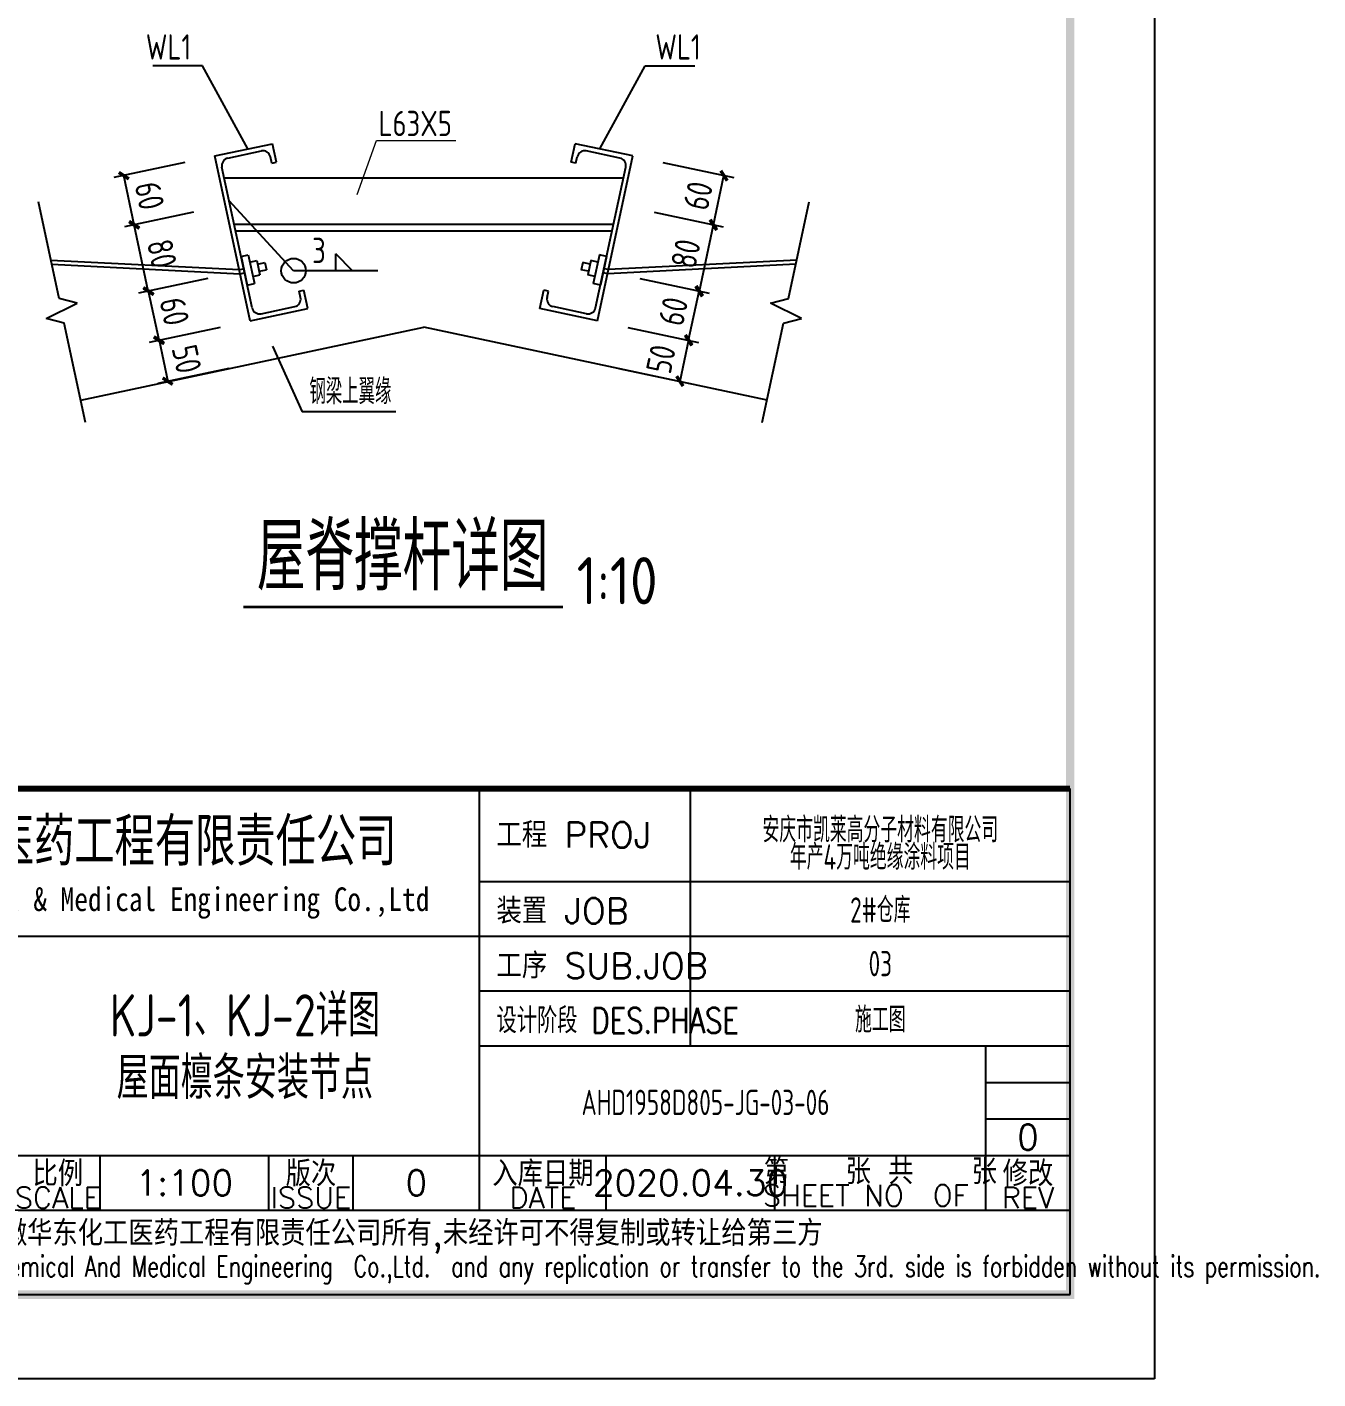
# Model space of a CAD drawing. Header units: millimetres. Extents: x 865974 to 875117, y 41124 to 44891.
# Drawn here: x 871473.6 to 871626.6, y 41123.6 to 41283.9 of the extents above; entities that cross this region are included whole.
import ezdxf
from ezdxf.enums import TextEntityAlignment as Align

# ---------------------------------------------------------------- set-up
doc = ezdxf.new("R2010")
doc.units = ezdxf.units.MM
doc.header["$LTSCALE"] = 1000
doc.header["$MEASUREMENT"] = 0
for name, color, linetype in [('AXIS', 3, 'Continuous'), ('D2', 6, 'Continuous'), ('DIM', 7, 'Continuous'), ('PUB_TEXT', 7, 'Continuous'), ('THIN', 7, 'Continuous'), ('文字', 7, 'Continuous'), ('桩', 6, 'Continuous')]:
    doc.layers.add(name, color=color, linetype=linetype)
doc.layers.add('D3', color=62, linetype='Continuous', lineweight=9)
doc.layers.add('数字', color=3, linetype='Continuous', lineweight=9)
doc.styles.add('ECEC_TQ', font='txt_l.shx', dxfattribs={"bigfont": 'hztxt_l.shx'})
doc.styles.add('ECEC_TQ_S', font='')
doc.styles.add('GBHZ', font='gbenor.shx', dxfattribs={"width": 0.9, "bigfont": 'gbcbig.shx'})
doc.styles.add('TS', font='tssdeng.shx', dxfattribs={"width": 0.8, "height": 2.5, "bigfont": 'tssdchn.shx'})
doc.styles.add('TSSD_REIN', font='tssdeng.shx', dxfattribs={"width": 0.7, "bigfont": 'tssdchn.shx'})
doc.styles.get('ECEC_TQ_S').set_extended_font_data('SimSun')
doc.dimstyles.new('Y10', dxfattribs={"dimscale": 0, "dimtxt": 3, "dimasz": 0.01, "dimexe": 1.2, "dimexo": 1, "dimgap": 1, "dimtad": 1, "dimdec": 0, "dimlfac": 10, "dimzin": 0, "dimdsep": 46, "dimtxsty": 'GBHZ', "dimblk1": 'DX', "dimblk2": 'DX', "dimsah": 1, "dimcen": 0.09, "dimdle": 1, "dimadec": 0, "dimazin": 0, "dimtfac": 1, "dimtdec": 0, "dimtix": 1, "dimtmove": 2, "dimatfit": 3, "dimldrblk": 'DX', "dimfxl": 0, "dimtolj": 1, "dimtzin": 0, "dimarcsym": 0})

# ---------------------------------------------------------------- blocks, each defined once
blk = doc.blocks.new('DX')
at = {"color": 0, "linetype": 'ByBlock', "const_width": 40}
blk.add_lwpolyline([(-54, -51), (46, 49)], dxfattribs=at)
blk = doc.blocks.new('*D330')
at = {"layer": 'Defpoints', "color": 0, "linetype": 'ByBlock', "transparency": 16777216}
for p in [(871496.01, 41254.29), (871487.99, 41252.58), (871497.43, 41248.5)]:
    blk.add_point(p, dxfattribs=at)
at = {"layer": 'DIM', "color": 0, "linetype": 'ByBlock', "lineweight": -2, "transparency": 16777216}
for p, q in [((871495.03, 41254.08), (871486.81, 41252.34)), ((871489.23, 41246.77), (871487.99, 41252.58)), ((871496.46, 41248.29), (871488.06, 41246.51))]:
    blk.add_line(p, q, dxfattribs=at)
at = {"layer": 'DIM', "color": 0, "linetype": 'ByBlock', "lineweight": -2, "transparency": 16777216, "xscale": 0.01, "yscale": 0.01, "zscale": 0.01}
for p, rotation in [((871487.99, 41252.58), 102.0171866415688), ((871489.23, 41246.76), 282.0171866415687)]:
    blk.add_blockref('DX', p, dxfattribs=dict(at, rotation=rotation))
at = {"layer": 'DIM', "color": 0, "linetype": 'ByBlock', "transparency": 16777216, "insert": (871491.05, 41250.19), "char_height": 3, "attachment_point": 5, "rotation": 282.0172, "style": 'GBHZ'}
blk.add_mtext('\\A1;60', dxfattribs=at)
blk = doc.blocks.new('*D331')
at = {"layer": 'Defpoints', "color": 0, "linetype": 'ByBlock', "transparency": 16777216}
for p in [(871494.29, 41262.15), (871486.29, 41260.44), (871496.01, 41254.29)]:
    blk.add_point(p, dxfattribs=at)
at = {"layer": 'DIM', "color": 0, "linetype": 'ByBlock', "lineweight": -2, "transparency": 16777216}
for p, q in [((871493.32, 41261.94), (871485.12, 41260.19)), ((871487.96, 41252.59), (871486.29, 41260.43)), ((871495.03, 41254.08), (871486.79, 41252.33))]:
    blk.add_line(p, q, dxfattribs=at)
at = {"layer": 'DIM', "color": 0, "linetype": 'ByBlock', "lineweight": -2, "transparency": 16777216, "xscale": 0.01, "yscale": 0.01, "zscale": 0.01}
for p, rotation in [((871486.29, 41260.44), 102.0171866415688), ((871487.97, 41252.58), 282.0171866415687)]:
    blk.add_blockref('DX', p, dxfattribs=dict(at, rotation=rotation))
at = {"layer": 'DIM', "color": 0, "linetype": 'ByBlock', "transparency": 16777216, "insert": (871489.57, 41257.03), "char_height": 3, "attachment_point": 5, "rotation": 282.0172, "style": 'GBHZ'}
blk.add_mtext('\\A1;80', dxfattribs=at)
blk = doc.blocks.new('*D332')
at = {"layer": 'Defpoints', "color": 0, "linetype": 'ByBlock', "transparency": 16777216}
for p in [(871493.25, 41268.06), (871485.04, 41266.31), (871494.29, 41262.15)]:
    blk.add_point(p, dxfattribs=at)
at = {"layer": 'DIM', "color": 0, "linetype": 'ByBlock', "lineweight": -2, "transparency": 16777216}
for p, q in [((871492.27, 41267.85), (871483.87, 41266.06)), ((871486.29, 41260.45), (871485.04, 41266.3)), ((871493.32, 41261.94), (871485.12, 41260.19))]:
    blk.add_line(p, q, dxfattribs=at)
at = {"layer": 'DIM', "color": 0, "linetype": 'ByBlock', "lineweight": -2, "transparency": 16777216, "xscale": 0.01, "yscale": 0.01, "zscale": 0.01}
for p, rotation in [((871485.04, 41266.31), 102.0171866415688), ((871486.29, 41260.44), 282.0171866415687)]:
    blk.add_blockref('DX', p, dxfattribs=dict(at, rotation=rotation))
at = {"layer": 'DIM', "color": 0, "linetype": 'ByBlock', "transparency": 16777216, "insert": (871488.11, 41263.9), "char_height": 3, "attachment_point": 5, "rotation": 282.0172, "style": 'GBHZ'}
blk.add_mtext('\\A1;60', dxfattribs=at)
blk = doc.blocks.new('*D333')
at = {"layer": 'Defpoints', "color": 0, "linetype": 'ByBlock', "transparency": 16777216}
for p in [(871497.43, 41248.5), (871498.48, 41243.61), (871490.27, 41241.87)]:
    blk.add_point(p, dxfattribs=at)
at = {"layer": 'DIM', "color": 0, "linetype": 'ByBlock', "lineweight": -2, "transparency": 16777216}
for p, q in [((871496.46, 41248.29), (871488.06, 41246.51)), ((871489.23, 41246.75), (871490.27, 41241.88)), ((871497.5, 41243.4), (871489.1, 41241.62))]:
    blk.add_line(p, q, dxfattribs=at)
at = {"layer": 'DIM', "color": 0, "linetype": 'ByBlock', "lineweight": -2, "transparency": 16777216, "xscale": 0.01, "yscale": 0.01, "zscale": 0.01}
for p, rotation in [((871489.23, 41246.76), 102.0171866415688), ((871490.27, 41241.87), 282.0171866415687)]:
    blk.add_blockref('DX', p, dxfattribs=dict(at, rotation=rotation))
at = {"layer": 'DIM', "color": 0, "linetype": 'ByBlock', "transparency": 16777216, "insert": (871492.51, 41244.53), "char_height": 3, "attachment_point": 5, "rotation": 282.0172, "style": 'GBHZ'}
blk.add_mtext('\\A1;50', dxfattribs=at)
blk = doc.blocks.new('*D334')
at = {"layer": 'Defpoints', "color": 0, "linetype": 'ByBlock', "transparency": 16777216}
for p in [(871545.24, 41254.29), (871553.25, 41252.58), (871543.81, 41248.5)]:
    blk.add_point(p, dxfattribs=at)
at = {"layer": 'DIM', "color": 0, "linetype": 'ByBlock', "lineweight": -2, "transparency": 16777216}
for p, q in [((871546.21, 41254.08), (871554.43, 41252.34)), ((871552.01, 41246.77), (871553.25, 41252.58)), ((871544.79, 41248.29), (871553.19, 41246.51))]:
    blk.add_line(p, q, dxfattribs=at)
at = {"layer": 'DIM', "color": 0, "linetype": 'ByBlock', "lineweight": -2, "transparency": 16777216, "xscale": 0.01, "yscale": 0.01, "zscale": 0.01}
for p, rotation in [((871553.25, 41252.58), 77.98281336494445), ((871552.01, 41246.76), 257.9828133649445)]:
    blk.add_blockref('DX', p, dxfattribs=dict(at, rotation=rotation))
at = {"layer": 'DIM', "color": 0, "linetype": 'ByBlock', "transparency": 16777216, "insert": (871550.19, 41250.19), "char_height": 3, "attachment_point": 5, "rotation": 77.9828, "style": 'GBHZ'}
blk.add_mtext('\\A1;60', dxfattribs=at)
blk = doc.blocks.new('*D335')
at = {"layer": 'Defpoints', "color": 0, "linetype": 'ByBlock', "transparency": 16777216}
for p in [(871546.95, 41262.15), (871554.95, 41260.44), (871545.24, 41254.29)]:
    blk.add_point(p, dxfattribs=at)
at = {"layer": 'DIM', "color": 0, "linetype": 'ByBlock', "lineweight": -2, "transparency": 16777216}
for p, q in [((871547.93, 41261.94), (871556.12, 41260.19)), ((871553.28, 41252.59), (871554.95, 41260.43)), ((871546.21, 41254.08), (871554.45, 41252.33))]:
    blk.add_line(p, q, dxfattribs=at)
at = {"layer": 'DIM', "color": 0, "linetype": 'ByBlock', "lineweight": -2, "transparency": 16777216, "xscale": 0.01, "yscale": 0.01, "zscale": 0.01}
for p, rotation in [((871554.95, 41260.44), 77.98281336494445), ((871553.28, 41252.58), 257.9828133649445)]:
    blk.add_blockref('DX', p, dxfattribs=dict(at, rotation=rotation))
at = {"layer": 'DIM', "color": 0, "linetype": 'ByBlock', "transparency": 16777216, "insert": (871551.67, 41257.03), "char_height": 3, "attachment_point": 5, "rotation": 77.9828, "style": 'GBHZ'}
blk.add_mtext('\\A1;80', dxfattribs=at)
blk = doc.blocks.new('*D336')
at = {"layer": 'Defpoints', "color": 0, "linetype": 'ByBlock', "transparency": 16777216}
for p in [(871547.99, 41268.06), (871556.2, 41266.31), (871546.95, 41262.15)]:
    blk.add_point(p, dxfattribs=at)
at = {"layer": 'DIM', "color": 0, "linetype": 'ByBlock', "lineweight": -2, "transparency": 16777216}
for p, q in [((871548.97, 41267.85), (871557.37, 41266.06)), ((871554.95, 41260.45), (871556.2, 41266.3)), ((871547.93, 41261.94), (871556.12, 41260.19))]:
    blk.add_line(p, q, dxfattribs=at)
at = {"layer": 'DIM', "color": 0, "linetype": 'ByBlock', "lineweight": -2, "transparency": 16777216, "xscale": 0.01, "yscale": 0.01, "zscale": 0.01}
for p, rotation in [((871556.2, 41266.31), 77.98281336494445), ((871554.95, 41260.44), 257.9828133649445)]:
    blk.add_blockref('DX', p, dxfattribs=dict(at, rotation=rotation))
at = {"layer": 'DIM', "color": 0, "linetype": 'ByBlock', "transparency": 16777216, "insert": (871553.13, 41263.9), "char_height": 3, "attachment_point": 5, "rotation": 77.9828, "style": 'GBHZ'}
blk.add_mtext('\\A1;60', dxfattribs=at)
blk = doc.blocks.new('*D337')
at = {"layer": 'Defpoints', "color": 0, "linetype": 'ByBlock', "transparency": 16777216}
for p in [(871543.81, 41248.5), (871542.77, 41243.61), (871550.97, 41241.87)]:
    blk.add_point(p, dxfattribs=at)
at = {"layer": 'DIM', "color": 0, "linetype": 'ByBlock', "lineweight": -2, "transparency": 16777216}
for p, q in [((871544.79, 41248.29), (871553.19, 41246.51)), ((871552.01, 41246.75), (871550.97, 41241.88)), ((871543.74, 41243.4), (871552.15, 41241.62))]:
    blk.add_line(p, q, dxfattribs=at)
at = {"layer": 'DIM', "color": 0, "linetype": 'ByBlock', "lineweight": -2, "transparency": 16777216, "xscale": 0.01, "yscale": 0.01, "zscale": 0.01}
for p, rotation in [((871552.01, 41246.76), 77.98281336494445), ((871550.97, 41241.87), 257.9828133649445)]:
    blk.add_blockref('DX', p, dxfattribs=dict(at, rotation=rotation))
at = {"layer": 'DIM', "color": 0, "linetype": 'ByBlock', "transparency": 16777216, "insert": (871548.73, 41244.53), "char_height": 3, "attachment_point": 5, "rotation": 77.9828, "style": 'GBHZ'}
blk.add_mtext('\\A1;50', dxfattribs=at)

msp = doc.modelspace()

# ---------------------------------------------------------------- linework, layer by layer
at = {"color": 0}
msp.add_line((871607.235, 41717.604), (871607.235, 41123.604), dxfattribs=at)
at = {"color": 251}
for p, q in [((871494.376, 41279.298), (871488.477, 41279.298)), ((871499.743, 41269.442), (871494.376, 41279.298)), ((871541.499, 41269.442), (871546.866, 41279.298)), ((871546.866, 41279.298), (871552.765, 41279.298)), ((871505.178, 41255.009), (871497.543, 41263.304)), ((871512.178, 41255.009), (871510.178, 41257.009)), ((871510.178, 41255.009), (871510.178, 41257.009)), ((871515.178, 41255.009), (871505.178, 41255.009)), ((871479.941, 41239.667), (871520.621, 41248.326)), ((871561.301, 41239.667), (871520.621, 41248.326)), ((871502.698, 41246.043), (871506.216, 41238.287)), ((871517.311, 41238.287), (871506.216, 41238.287))]:
    msp.add_line(p, q, dxfattribs=at)
for p, q in [((871527.235, 41143.604), (871527.235, 41193.604)), ((871552.235, 41163.104), (871552.235, 41193.604)), ((871597.235, 41133.604), (871597.235, 41193.604)), ((871527.235, 41182.604), (871597.235, 41182.604)), ((871417.235, 41176.104), (871527.235, 41176.104)), ((871527.235, 41176.104), (871597.235, 41176.104)), ((871527.235, 41169.604), (871597.235, 41169.604)), ((871527.235, 41163.104), (871597.235, 41163.104)), ((871587.235, 41143.604), (871587.235, 41163.104)), ((871587.235, 41158.771), (871597.235, 41158.771)), ((871587.235, 41154.438), (871597.235, 41154.438)), ((871472.235, 41150.104), (871597.235, 41150.104)), ((871482.235, 41143.604), (871482.235, 41150.104)), ((871502.235, 41143.604), (871502.235, 41150.104)), ((871512.235, 41143.604), (871512.235, 41150.104)), ((871542.235, 41143.604), (871542.235, 41150.104)), ((871562.235, 41143.604), (871562.235, 41150.104)), ((871417.235, 41143.604), (871597.235, 41143.604)), ((871417.235, 41133.604), (871597.235, 41133.604)), ((871607.235, 41123.604), (870766.235, 41123.604))]:
    msp.add_line(p, q)
at = {"color": 0, "const_width": 1}
msp.add_lwpolyline([(871597.235, 41133.604), (870791.235, 41133.604), (870791.235, 41707.604), (871597.235, 41707.604)], close=True, dxfattribs=at)
at = {"const_width": 0.7}
msp.add_lwpolyline([(871597.235, 41193.604), (871417.235, 41193.604)], dxfattribs=at)
at = {"color": 251}
msp.add_circle((871505.178, 41255.009), 1.456, dxfattribs=at)
at = {"layer": 'D2'}
for p, q in [((871495.832, 41268.609), (871502.677, 41270.066)), ((871497.383, 41268.357), (871501.362, 41269.204)), ((871503.147, 41267.856), (871502.677, 41270.066)), ((871538.095, 41267.856), (871538.565, 41270.066)), ((871545.41, 41268.609), (871538.565, 41270.066)), ((871543.859, 41268.357), (871539.88, 41269.204)), ((871500.018, 41249.053), (871495.832, 41268.609)), ((871500.264, 41250.603), (871496.689, 41267.288)), ((871502.596, 41267.738), (871502.432, 41268.51)), ((871502.596, 41267.738), (871503.147, 41267.856)), ((871538.646, 41267.738), (871538.095, 41267.856)), ((871538.646, 41267.738), (871538.81, 41268.51)), ((871540.978, 41250.603), (871544.553, 41267.288)), ((871541.224, 41249.053), (871545.41, 41268.609)), ((871496.962, 41266.014), (871544.28, 41266.014)), ((871498.141, 41260.514), (871543.101, 41260.514)), ((871498.312, 41259.714), (871542.93, 41259.714)), ((871476.407, 41256.268), (871498.741, 41255.13)), ((871498.963, 41256.691), (871499.81, 41256.871)), ((871499.81, 41256.871), (871500.53, 41253.485)), ((871499.99, 41256.025), (871500.836, 41256.205)), ((871500.836, 41256.205), (871501.197, 41254.512)), ((871500.927, 41255.782), (871501.773, 41255.962)), ((871501.773, 41255.962), (871501.953, 41255.116)), ((871539.469, 41255.962), (871539.289, 41255.116)), ((871540.316, 41255.782), (871539.469, 41255.962)), ((871540.406, 41256.205), (871540.045, 41254.512)), ((871541.252, 41256.025), (871540.406, 41256.205)), ((871541.432, 41256.871), (871540.712, 41253.485)), ((871542.279, 41256.691), (871541.432, 41256.871)), ((871564.835, 41256.268), (871542.501, 41255.13)), ((871476.513, 41255.771), (871498.804, 41254.632)), ((871498.741, 41255.13), (871499.272, 41255.243)), ((871498.804, 41254.632), (871499.376, 41254.754)), ((871500.35, 41254.332), (871501.197, 41254.512)), ((871501.107, 41254.935), (871501.953, 41255.116)), ((871540.135, 41254.935), (871539.289, 41255.116)), ((871540.892, 41254.332), (871540.045, 41254.512)), ((871542.438, 41254.632), (871541.866, 41254.754)), ((871542.501, 41255.13), (871541.97, 41255.243)), ((871564.729, 41255.771), (871542.438, 41254.632)), ((871499.684, 41253.305), (871500.53, 41253.485)), ((871505.843, 41252.597), (871506.394, 41252.714)), ((871506.863, 41250.51), (871506.394, 41252.714)), ((871534.379, 41250.51), (871534.848, 41252.714)), ((871535.399, 41252.597), (871534.848, 41252.714)), ((871541.558, 41253.305), (871540.712, 41253.485)), ((871506.007, 41251.825), (871505.843, 41252.597)), ((871535.235, 41251.825), (871535.399, 41252.597)), ((871500.018, 41249.053), (871506.863, 41250.51)), ((871501.334, 41249.909), (871505.313, 41250.756)), ((871541.224, 41249.053), (871534.379, 41250.51)), ((871539.908, 41249.909), (871535.929, 41250.756))]:
    msp.add_line(p, q, dxfattribs=at)
for centre, start, end in [((871501.55, 41268.322), 12.01719, 102.01719), ((871539.692, 41268.322), 77.98281, 167.98281), ((871497.571, 41267.475), 102.01719, 192.01719), ((871543.671, 41267.475), 347.98281, 77.98281), ((871505.125, 41251.637), 282.01719, 12.01719), ((871536.117, 41251.637), 167.98281, 257.98281), ((871501.146, 41250.79), 192.01719, 282.01719), ((871540.096, 41250.79), 257.98281, 347.98281)]:
    msp.add_arc(centre, 0.902, start, end, dxfattribs=at)
at = {"layer": 'D3', "color": 251}
for p, q in [((871512.723, 41264.039, -5), (871514.997, 41270.448)), ((871514.997, 41270.448), (871524.416, 41270.446))]:
    msp.add_line(p, q, dxfattribs=at)
at = {"layer": 'THIN'}
for p, q in [((871477.377, 41251.713), (871474.938, 41263.17)), ((871563.865, 41251.713), (871566.304, 41263.17)), ((871475.837, 41249.34), (871479.541, 41251.151)), ((871479.541, 41251.151), (871477.377, 41251.713)), ((871561.701, 41251.151), (871563.865, 41251.713)), ((871565.405, 41249.34), (871561.701, 41251.151)), ((871478.002, 41248.779), (871475.837, 41249.34)), ((871480.509, 41236.999), (871478.002, 41248.779)), ((871560.733, 41236.999), (871563.24, 41248.779)), ((871563.24, 41248.779), (871565.405, 41249.34))]:
    msp.add_line(p, q, dxfattribs=at)
at = {"layer": '文字', "color": 6, "const_width": 0.32}
msp.add_lwpolyline([(871499.219, 41215.135), (871537.123, 41215.135)], dxfattribs=at)
at = {"layer": '桩'}
for p, q in [((871498.963, 41256.691), (871499.684, 41253.305)), ((871542.279, 41256.691), (871541.558, 41253.305))]:
    msp.add_line(p, q, dxfattribs=at)

# ---------------------------------------------------------------- texts
at = {"color": 251, "style": 'GBHZ', "width": 0.9}
msp.add_text('3', height=3, dxfattribs=at).set_placement((871507.378, 41255.909))
for s, height, style, width, p in [('安徽华东化工医药工程有限责任公司', 5, 'ECEC_TQ_S', 0.7, (871479.184, 41187.604)), ('Anhui Huadong Chemical & Medical Engineering Co.,Ltd', 2.8, 'ECEC_TQ_S', 0.85, (871479.184, 41180.104)), ('The proprietary right of this document belongs to Anhui Huadong Chemical And Medical Engineering  Co.,Ltd.  and any replication or transfer to the 3rd. side is forbidden without its permission. ', 2.5, 'ECEC_TQ', 0.72, (871507.235, 41136.604))]:
    msp.add_text(s, height=height, dxfattribs=dict(style=style, width=width)).set_placement(p, align=Align.MIDDLE)
at = {"style": 'ECEC_TQ'}
for s, p in [('工程 PROJ', (871529.235, 41186.604)), ('装置 JOB', (871529.235, 41177.604)), ('工序 SUB.JOB', (871529.235, 41171.104))]:
    msp.add_text(s, height=3, dxfattribs=at).set_placement(p)
at = {"style": 'ECEC_TQ', "width": 0.8}
msp.add_text('设计阶段 DES.PHASE', height=3, dxfattribs=at).set_placement((871529.235, 41164.604))
at = {"style": 'ECEC_TQ'}
for s, height, p in [('第   张 共   张', 3, (871574.735, 41148.354)), ('比例', 3, (871477.235, 41148.104)), ('版次', 3, (871507.235, 41148.104)), ('入库日期', 3, (871534.735, 41148.104)), ('修改', 3, (871592.235, 41148.104)), ('SCALE', 2.5, (871477.235, 41145.104)), ('ISSUE', 2.5, (871507.235, 41145.104)), ('DATE', 2.5, (871534.735, 41145.104)), ('SHEET NO  OF  ', 2.5, (871574.735, 41145.354)), ('REV', 2.5, (871592.235, 41145.104)), ('本文件专有权属安徽华东化工医药工程有限责任公司所有,未经许可不得复制或转让给第三方', 3, (871507.235, 41140.604))]:
    msp.add_text(s, height=height, dxfattribs=at).set_placement(p, align=Align.MIDDLE)
for tag, text, p in [('0', '0', (871592.235, 41152.271)), ('1:100', '1:100', (871492.235, 41146.854)), ('0', '0', (871519.735, 41146.854)), ('2020.04.30', ' ', (871552.235, 41146.854))]:
    msp.add_attdef(tag, text=text, height=3, dxfattribs=at).set_placement(p, align=Align.MIDDLE)
at = {"layer": 'AXIS', "style": 'TSSD_REIN', "width": 0.7}
for s, p in [('安庆市凯莱高分子材料有限公司', (871574.735, 41188.88)), ('年产4万吨绝缘涂料项目', (871574.735, 41185.65)), ('2#仓库', (871574.735, 41179.354)), ('03', (871574.735, 41172.854)), ('施工图', (871574.735, 41166.354)), ('AHD1958D805-JG-03-06', (871554.013, 41156.397))]:
    msp.add_text(s, height=3, dxfattribs=at).set_placement(p, align=Align.MIDDLE)
at = {"layer": 'PUB_TEXT', "style": 'TS', "width": 0.8}
for s, p in [('KJ-1、KJ-2详图', (871499.401, 41166.983)), ('屋面檩条安装节点', (871499.401, 41159.565))]:
    msp.add_text(s, height=5, dxfattribs=at).set_placement(p, align=Align.MIDDLE)
at = {"layer": '数字', "style": 'GBHZ', "width": 0.9}
for s, p in [('WL1', (871487.66, 41280.036)), ('WL1', (871548.062, 41280.036)), ('L63X5', (871515.255, 41270.963)), ('钢梁上翼缘', (871507.061, 41239.181))]:
    msp.add_text(s, height=3, dxfattribs=at).set_placement(p)
at = {"layer": '文字', "color": 6, "style": 'GBHZ'}
for s, height, p in [('屋脊撑杆详图', 8, (871500.827, 41217.087)), ('1:10', 5.6, (871538.737, 41215.447))]:
    msp.add_text(s, height=height, dxfattribs=at).set_placement(p)

# ---------------------------------------------------------------- dimensions: what is measured, and where the dimension line sits
at = {"layer": 'DIM', "color": 0, "linetype": 'ByBlock'}
for base, p1, p2, angle, picture, middle in [((871485.043, 41266.313), (871494.294, 41262.148), (871493.248, 41268.059), 102.01719, '*D332', (871488.112, 41263.899)), ((871556.199, 41266.313), (871546.948, 41262.148), (871547.994, 41268.059), 77.98281, '*D336', (871553.13, 41263.899)), ((871486.292, 41260.444), (871496.006, 41254.292), (871494.294, 41262.148), 102.01719, '*D331', (871489.574, 41257.033)), ((871554.95, 41260.444), (871545.236, 41254.292), (871546.948, 41262.148), 77.98281, '*D335', (871551.668, 41257.033)), ((871487.988, 41252.585), (871497.435, 41248.503), (871496.006, 41254.292), 102.01719, '*D330', (871491.054, 41250.191)), ((871553.254, 41252.585), (871543.807, 41248.503), (871545.236, 41254.292), 77.98281, '*D334', (871550.188, 41250.191))]:
    dim = msp.add_linear_dim(base=base, p1=p1, p2=p2, angle=angle, dimstyle='Y10', override={"dimscale": 1}, dxfattribs=at)
    dim.commit()
    dim.dimension.update_dxf_attribs({"geometry": picture, "text_midpoint": middle})
for base, p1, p2, angle, picture, middle in [((871490.27, 41241.865), (871497.435, 41248.503), (871498.476, 41243.612), 282.01719, '*D333', (871492.508, 41244.534)), ((871550.972, 41241.865), (871543.807, 41248.503), (871542.766, 41243.612), 257.98281, '*D337', (871548.734, 41244.534))]:
    dim = msp.add_linear_dim(base=base, p1=p1, p2=p2, angle=angle, dimstyle='Y10', override={"dimscale": 1}, dxfattribs=at)
    dim.commit()
    dim.dimension.update_dxf_attribs({"geometry": picture, "text_midpoint": middle, "dimtype": 160})

doc.saveas('drawing.dxf')
